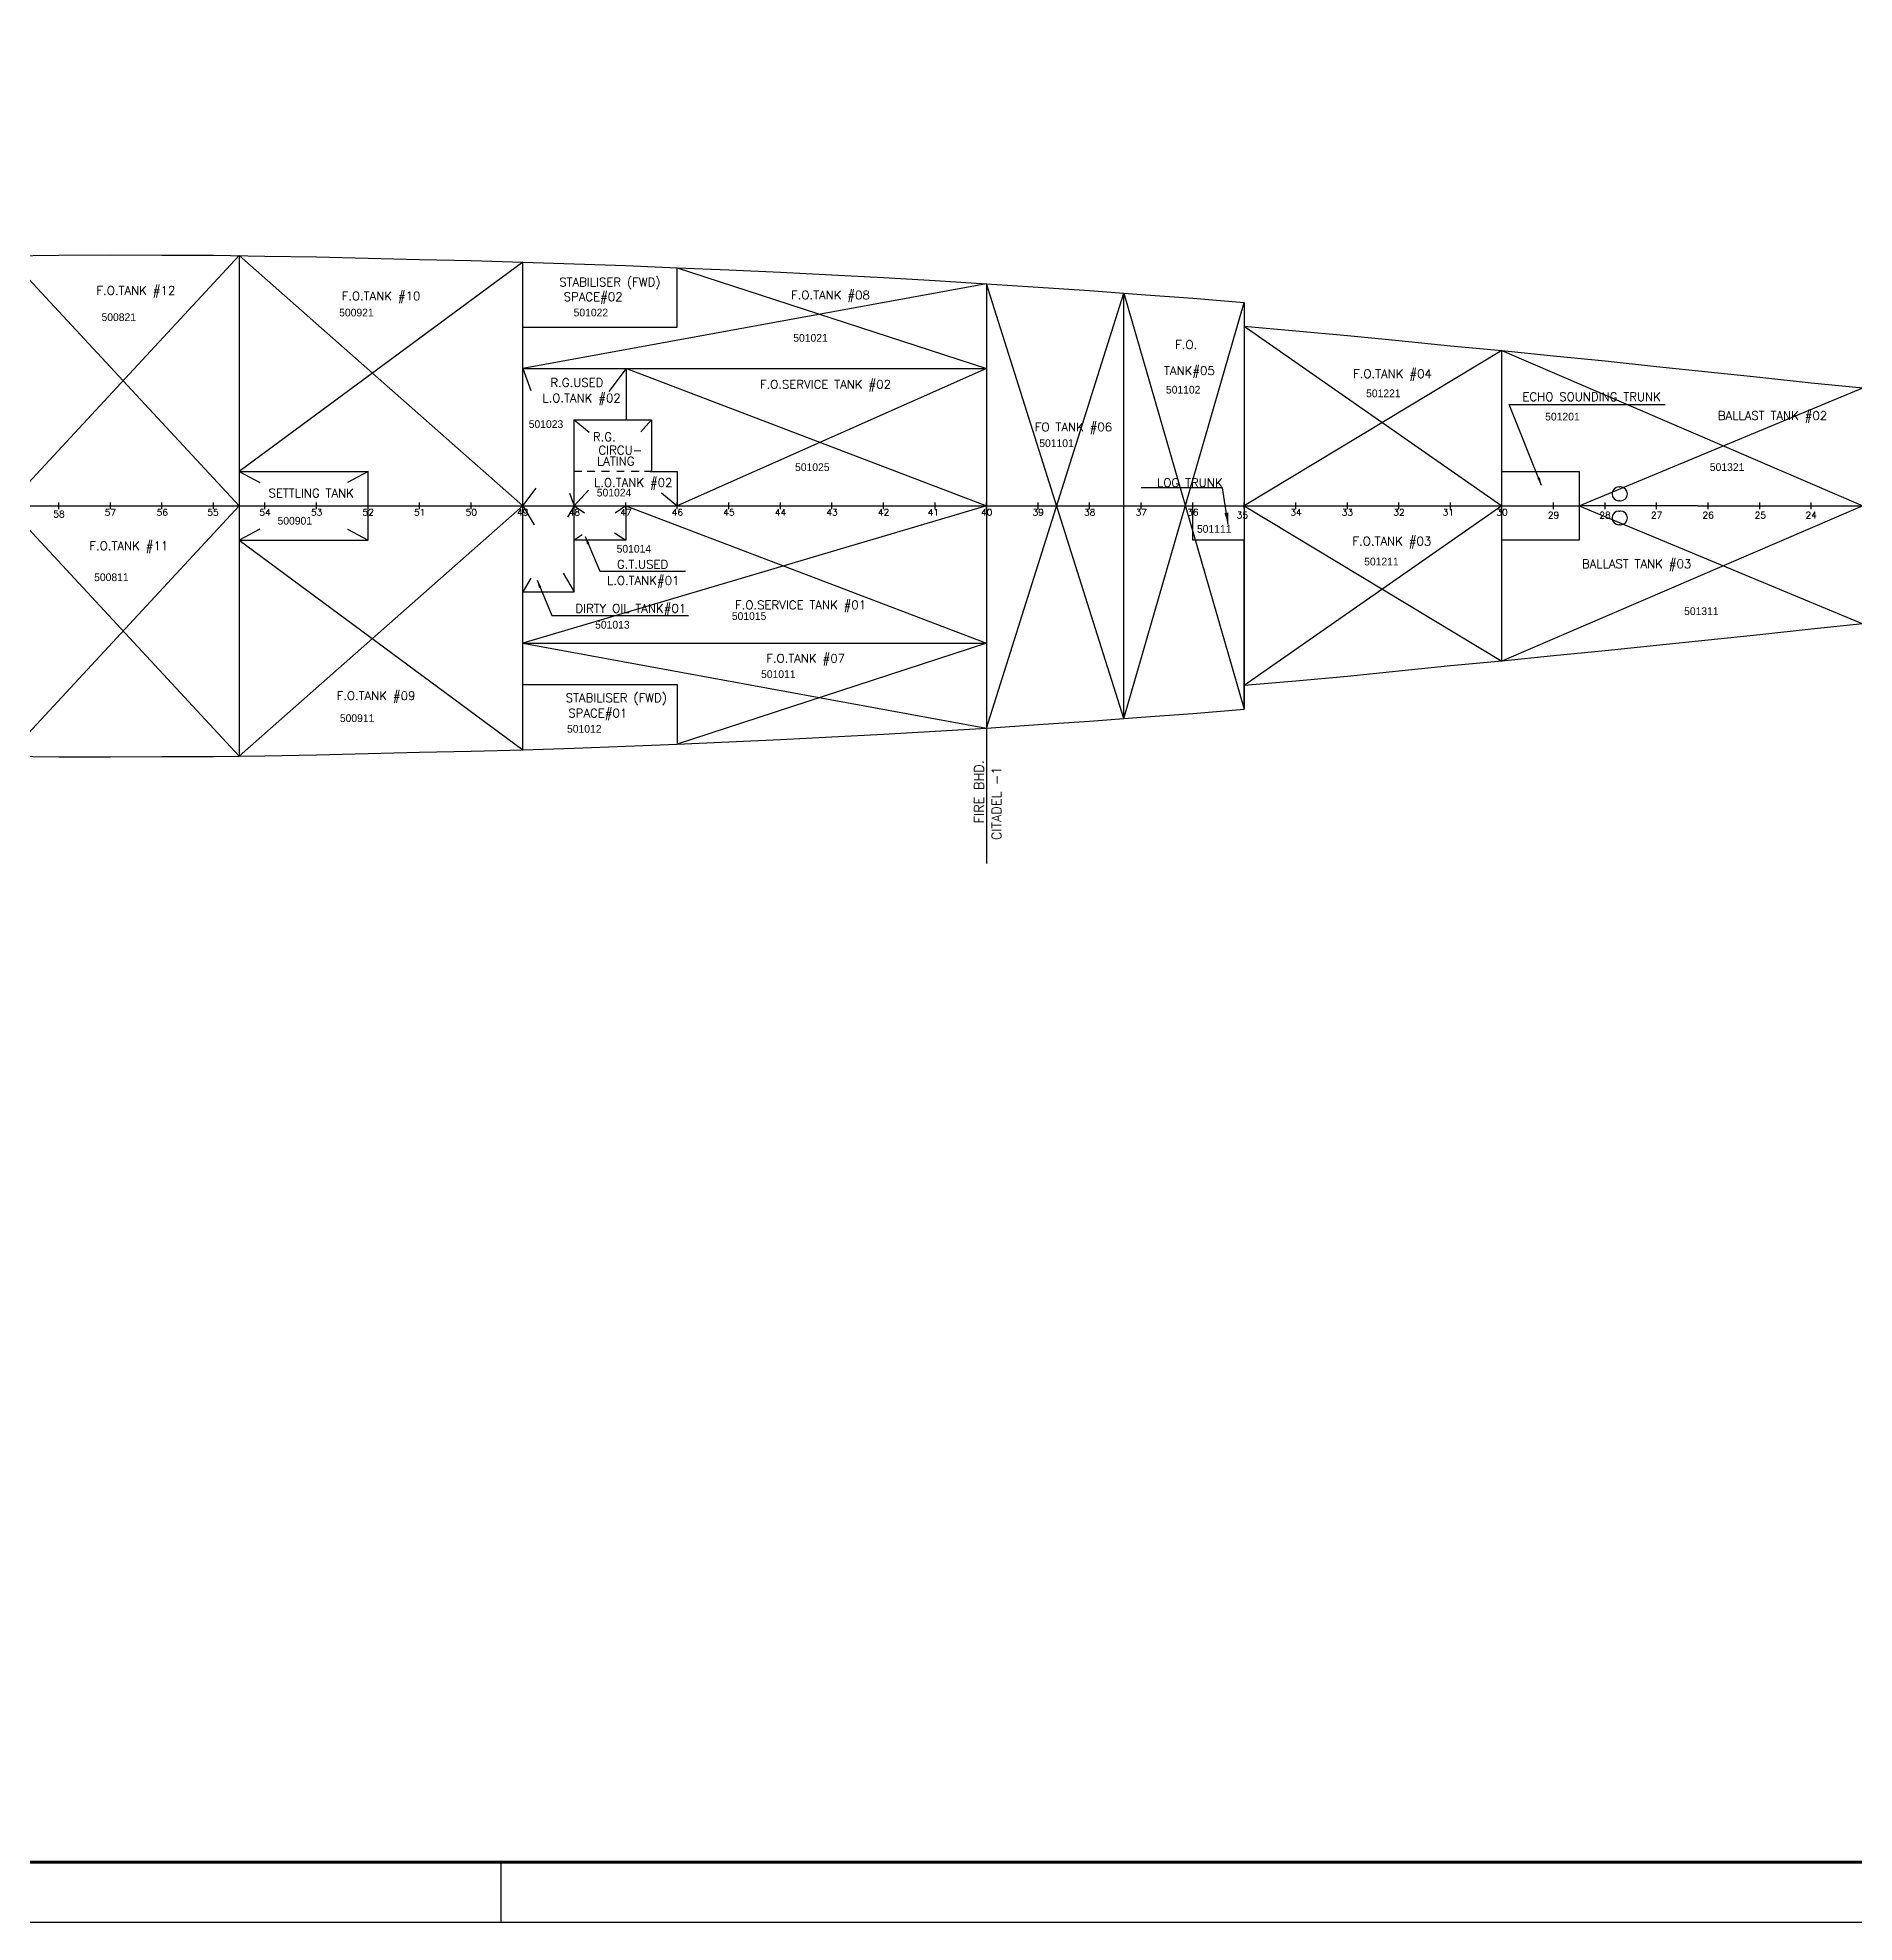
# Model space of a CAD drawing. Header units: inches. Extents: x -439515 to 171412, y -8673 to 415183.
# Drawn here: x 70675 to 116003, y -8673 to 38352 of the extents above; entities that cross this region are included whole.
import ezdxf
from ezdxf.enums import TextEntityAlignment as Align

# ---------------------------------------------------------------- set-up
doc = ezdxf.new("R2010")
doc.units = ezdxf.units.IN
doc.header["$LTSCALE"] = 700
doc.header["$MEASUREMENT"] = 0
doc.linetypes.add('DOTDASH1', pattern=[1600, 1000, -250, 100, -250])
for name, color, linetype in [('01', 7, 'Continuous'), ('COMPT.NOS', 4, 'Continuous'), ('COMPTNAME', 7, 'Continuous'), ('HOLD', 7, 'Continuous'), ('TANK MARKS', 7, 'Continuous')]:
    doc.layers.add(name, color=color, linetype=linetype)
doc.styles.add('ROMANS', font='romans')
doc.styles.add('style1', font='romans.shx', dxfattribs={"height": 250})
doc.dimstyles.new('ISO-25', dxfattribs={"dimtxt": 2.5, "dimasz": 2.5, "dimexe": 1.25, "dimexo": 0.625, "dimtad": 1, "dimdsep": 46, "dimtxsty": 'Standard', "dimcen": 2.5, "dimadec": 0, "dimazin": 0, "dimtfac": 1, "dimtmove": 2, "dimatfit": 3, "dimfxl": 1, "dimtolj": 1, "dimtzin": 0, "dimarcsym": 0})
doc.dimstyles.get("Standard").update_dxf_attribs({"dimtxt": 150.18, "dimasz": 200.18, "dimexe": 0.8, "dimexo": 0.625, "dimgap": 0.09, "dimtad": 0, "dimtih": 1, "dimtoh": 1, "dimdec": 0, "dimzin": 0, "dimdsep": 46, "dimtxsty": 'Standard', "dimcen": 8.09, "dimclrd": 40, "dimclre": 40, "dimadec": 0, "dimazin": 0, "dimtfac": 1, "dimtdec": 0, "dimtofl": 0, "dimtmove": 0, "dimatfit": 3, "dimfxl": 1, "dimtolj": 1, "dimtzin": 0, "dimarcsym": 0})

# ---------------------------------------------------------------- blocks, each defined once
blk = doc.blocks.new('MH1', base_point=(89752, 115291))
at = {"linetype": 'Continuous'}
blk.add_line((89777, 115491), (89752, 115491), dxfattribs=at)
for points in [[(89727, 115491), (89752, 115491)], [(89752, 115091), (89727, 115091)], [(89752, 115091), (89727, 115091)], [(89752, 115091), (89727, 115091)], [(89752, 115091), (89727, 115091)], [(89752, 115091), (89777, 115091)], [(89752, 115091), (89777, 115091)], [(89752, 115091), (89777, 115091)], [(89752, 115091), (89777, 115091)]]:
    blk.add_lwpolyline(points, dxfattribs=at)
blk.add_lwpolyline([(89777, 115091, 1), (89777, 115491)], format="xyb", dxfattribs=at)
blk.add_arc((89727, 115291), 200, 90, 270, dxfattribs=at)
blk = doc.blocks.new('A$C4BFF05FE')
blk.add_line((-594.5, 0), (-594.5, 10))
at = {"color": 3}
blk.add_lwpolyline([(-1189, 0), (0, 0), (0, 841), (-1189, 841)], close=True, dxfattribs=at)
at = {"color": 4, "const_width": 0.5}
blk.add_lwpolyline([(-1169, 10), (-10, 10), (-10, 831), (-1169, 831)], close=True, dxfattribs=at)

msp = doc.modelspace()

# ---------------------------------------------------------------- linework, layer by layer
at = {"color": 7}
for p, q in [((75702.5, 32921.1), (75702.5, 20425.8)), ((82775.8, 20585.7), (82775.8, 32753.6)), ((86634, 31128), (86634, 32614.4)), ((94350.4, 32214.3), (94350.4, 21125)), ((100780.7, 31743.6), (100780.7, 21595.7)), ((82775.8, 31128), (86634, 31128)), ((82775.8, 30099.2), (94350.4, 30099.2)), ((82775.8, 30099.2), (82981.9, 29549.7)), ((84933.9, 29527.2), (85365.8, 30099.2)), ((85365.8, 28813.1), (85365.8, 30099.2)), ((107211, 22796), (107211, 30543.3)), ((107390.5, 29200.4), (111280.8, 29200.4)), ((84061.9, 24526.2), (84061.9, 28813.1)), ((84061.9, 28813.1), (84431.4, 28505.2)), ((84061.9, 28813.1), (85991, 28813.1)), ((85991, 28813.1), (85725.2, 28517.7)), ((85991, 28813.1), (85991, 27527)), ((75701.4, 27527), (78917.7, 27527)), ((75701.4, 27527), (76216.7, 27252.3)), ((78917.7, 27527), (78402.3, 27252.3)), ((78917.7, 25812.3), (78917.7, 27527)), ((84255.2, 27527), (84061.9, 27527)), ((84574.4, 27527), (84386, 27527)), ((84940.7, 27527), (84741.9, 27527)), ((85307.1, 27527), (85129.1, 27527)), ((85678.6, 27527), (85485, 27527)), ((85991, 27527), (85814.7, 27527)), ((85947.1, 27527), (86634, 27527)), ((86634, 27527), (86634, 26669.7)), ((107211, 27527), (109140.1, 27527)), ((109140.1, 27527), (109140.1, 25812.3)), ((82775.8, 26669.7), (83112.9, 27116)), ((83943.4, 26985.7), (84061.9, 26669.7)), ((84418.4, 27065.7), (84061.9, 26669.7)), ((86240.3, 26997.8), (86634, 26669.7)), ((58340.7, 26669.7), (75701.4, 26669.7)), ((78917.7, 26669.7), (97779.9, 26669.7)), ((82775.8, 26669.7), (83059, 26197.7)), ((84061.9, 26669.7), (83895.3, 26392)), ((84061.9, 26669.7), (84316.8, 26499.8)), ((85348, 26669.7), (85079.6, 26490.8)), ((85348, 26669.7), (85348, 25812.3)), ((97779.9, 26669.7), (100780.7, 26669.7)), ((99494.7, 25812.3), (99494.7, 26669.7)), ((100780.7, 26669.7), (107211, 26669.7)), ((107211, 26669.7), (109140.1, 26669.7)), ((112098.1, 26669.7), (109140.1, 26669.7)), ((112098.1, 26669.7), (116213.5, 26669.7)), ((76216.7, 26087), (75701.4, 25812.3)), ((78402.3, 26087), (78917.7, 25812.3)), ((84259.4, 25944), (84061.9, 25812.3)), ((85069.3, 25998.1), (85348, 25812.3)), ((75701.4, 25812.3), (78917.7, 25812.3)), ((85348, 25812.3), (84061.9, 25812.3)), ((100780.7, 25812.3), (99494.7, 25812.3)), ((100780.7, 21595.7), (100780.7, 25812.3)), ((109140.1, 25812.3), (107211, 25812.3)), ((83785.2, 24987.3), (84061.9, 24526.2)), ((82979.2, 24865.1), (82775.8, 24526.2)), ((82775.8, 24526.2), (84061.9, 24526.2)), ((82775.8, 23240.2), (94350.4, 23240.2)), ((82775.8, 22211.3), (86634, 22211.3)), ((86634, 22211.3), (86634, 20724.9))]:
    msp.add_line(p, q, dxfattribs=at)
at = {"color": 7, "linetype": 'Continuous'}
for p, q in [((97779.9, 21362.5), (97779.9, 31976.8)), ((71201.3, 26583.9), (71201.3, 26755.4)), ((72487.3, 26583.9), (72487.3, 26755.4)), ((73773.4, 26583.9), (73773.4, 26755.4)), ((75059.5, 26583.9), (75059.5, 26755.4)), ((76345.5, 26583.9), (76345.5, 26755.4)), ((77631.6, 26583.9), (77631.6, 26755.4)), ((78917.7, 26583.9), (78917.7, 26755.4)), ((80203.7, 26583.9), (80203.7, 26755.4)), ((81489.8, 26583.9), (81489.8, 26755.4)), ((82775.8, 26583.9), (82775.8, 26755.4)), ((84061.9, 26583.9), (84061.9, 26755.4)), ((85348, 26583.9), (85348, 26755.4)), ((86634, 26583.9), (86634, 26755.4)), ((87920.1, 26583.9), (87920.1, 26755.4)), ((89206.2, 26583.9), (89206.2, 26755.4)), ((90492.2, 26583.9), (90492.2, 26755.4)), ((91778.3, 26583.9), (91778.3, 26755.4)), ((93064.3, 26583.9), (93064.3, 26755.4)), ((94350.4, 26583.9), (94350.4, 26755.4)), ((95636.5, 26583.9), (95636.5, 26755.4)), ((96922.5, 26583.9), (96922.5, 26755.4)), ((98208.6, 26583.9), (98208.6, 26755.4)), ((99494.7, 26583.9), (99494.7, 26755.4)), ((100780.7, 26583.9), (100780.7, 26755.4)), ((102066.8, 26583.9), (102066.8, 26755.4)), ((103352.8, 26583.9), (103352.8, 26755.4)), ((104638.9, 26583.9), (104638.9, 26755.4)), ((105925, 26583.9), (105925, 26755.4)), ((107211, 26583.9), (107211, 26755.4)), ((108497.1, 26583.9), (108497.1, 26755.4)), ((109783.2, 26583.9), (109783.2, 26755.4)), ((111069.2, 26583.9), (111069.2, 26755.4)), ((112355.3, 26583.9), (112355.3, 26755.4)), ((113641.3, 26583.9), (113641.3, 26755.4)), ((114927.4, 26583.9), (114927.4, 26755.4))]:
    msp.add_line(p, q, dxfattribs=at)
at = {"color": 7, "linetype": 'DOTDASH1'}
msp.add_line((75701.4, 26669.7), (78917.7, 26669.7), dxfattribs=at)
at = {"layer": '01', "color": 4, "linetype": 'ByBlock'}
msp.add_line((94350.4, 21125), (94350.4, 17745.4), dxfattribs=at)
at = {"layer": 'COMPTNAME', "color": 0}
msp.add_line((100238.3, 27118.8), (98211.9, 27118.8), dxfattribs=at)
at = {"layer": 'COMPTNAME', "color": 7}
for p, q in [((84699.6, 25042.2), (86837.3, 25042.2)), ((83506.5, 23930.9), (86914.4, 23930.9))]:
    msp.add_line(p, q, dxfattribs=at)
at = {"layer": 'HOLD', "color": 7}
for points in [[(69915.2, 32911.3), (71201.3, 32928.5), (72487.3, 32932.8), (73773.4, 32926.8), (75059.5, 32922.5), (76345.5, 32904.5), (77631.6, 32881.3), (78917.7, 32852.2), (80203.7, 32818.7), (81489.8, 32789.6), (82775.8, 32753.6), (84061.9, 32711.6), (85348, 32666.1), (86634, 32613.4), (87920.1, 32560.7), (89206.2, 32500.7), (90492.2, 32432.9), (91778.3, 32366.1), (93064.3, 32290.6), (94350.4, 32214.3), (95636.5, 32126), (96922.5, 32042), (98208.6, 31944.2), (99494.7, 31850.8), (100780.7, 31743.6)], [(100780.7, 31153.7), (102066.8, 31039.7), (103352.8, 30923.9), (104638.9, 30795.3), (105925, 30662.4), (107211, 30543.3), (108497.1, 30413.8), (109783.2, 30285.2), (111069.2, 30149.7), (112355.3, 30017.7), (113641.3, 29884.8), (114927.4, 29744.2), (116213.5, 29613.9)], [(116213.5, 23725.4), (114927.4, 23595.1), (113641.3, 23454.5), (112355.3, 23321.6), (111069.2, 23189.6), (109783.2, 23054.1), (108497.1, 22925.5), (107211, 22796), (105925, 22676.9), (104638.9, 22544), (103352.8, 22415.4), (102066.8, 22299.6), (100780.7, 22185.6)], [(69915.2, 20428), (71201.3, 20410.8), (72487.3, 20406.5), (73773.4, 20412.5), (75059.5, 20416.8), (76345.5, 20434.8), (77631.6, 20458), (78917.7, 20487.1), (80203.7, 20520.6), (81489.8, 20549.7), (82775.8, 20585.7), (84061.9, 20627.7), (85348, 20673.2), (86634, 20725.9), (87920.1, 20778.6), (89206.2, 20838.6), (90492.2, 20906.4), (91778.3, 20973.3), (93064.3, 21048.7), (94350.4, 21125), (95636.5, 21213.3), (96922.5, 21297.3), (98208.6, 21395.1), (99494.7, 21488.5), (100780.7, 21595.7)]]:
    msp.add_lwpolyline(points, dxfattribs=at)
at = {"layer": 'TANK MARKS', "color": 24, "linetype": 'DOTDASH1'}
for p, q in [((75701.4, 32913.5), (69915.2, 26669.7)), ((69915.2, 32911.3), (75701.4, 26669.7)), ((75701.4, 32913.5), (82775.8, 26669.7)), ((82775.8, 32753.6), (75701.4, 27527)), ((86634, 32613.4), (94350.4, 30099.2)), ((94350.4, 32214.3), (82775.8, 30099.2)), ((97779.9, 21362.5), (94350.4, 32214.3)), ((94350.4, 21125), (97779.9, 31976.8)), ((97779.9, 31976.8), (100780.7, 21595.7)), ((97779.9, 21362.5), (100780.7, 31743.6)), ((100780.7, 31153.7), (107211, 26669.7)), ((85365.8, 30099.2), (94350.4, 26669.7)), ((94350.4, 30099.2), (86634, 26669.7)), ((107211, 30543.3), (100780.7, 26669.7)), ((75701.4, 20425.8), (69915.2, 26669.7)), ((75701.4, 26669.7), (69915.2, 20428)), ((75701.4, 20425.8), (82775.8, 26669.7)), ((94350.4, 26669.7), (82775.8, 23240.2)), ((85348, 26669.7), (94350.4, 23240.2)), ((107211, 26669.7), (100780.7, 22185.6)), ((100780.7, 26669.7), (107211, 22796)), ((75701.4, 25812.3), (82775.8, 20585.7)), ((82775.8, 23240.2), (94350.4, 21125)), ((94350.4, 23240.2), (86634, 20724.9))]:
    msp.add_line(p, q, dxfattribs=at)
at = {"layer": 'TANK MARKS', "color": 3, "linetype": 'DOTDASH1'}
for p, q in [((107211, 30543.3), (116213.5, 26669.7)), ((109140.1, 26669.7), (116213.5, 29613.9)), ((116213.5, 26669.7), (107211, 22796)), ((109140.1, 26669.7), (116213.5, 23725.4))]:
    msp.add_line(p, q, dxfattribs=at)

# ---------------------------------------------------------------- block references
at = {"linetype": 'ByBlock', "xscale": 150, "yscale": 150, "zscale": 150}
msp.add_blockref('A$C4BFF05FE', (171412, -8673.5), dxfattribs=at)
at = {"color": 7, "linetype": 'Continuous', "xscale": 0.8573749999999999, "yscale": 0.8573749999999999, "zscale": 0.8573749999999999}
for p in [(110149.9, 26969.7), (110149.9, 26369.6)]:
    msp.add_blockref('MH1', p, dxfattribs=at)

# ---------------------------------------------------------------- texts
at = {"color": 7, "style": 'ROMANS'}
for s, p in [('58', (71203.9, 26466)), ('57', (72489.9, 26509.1)), ('56', (73783.9, 26509.1)), ('55', (75049.9, 26509.1)), ('54', (76348.1, 26509.1)), ('53', (77634.2, 26509.1)), ('52', (78920.3, 26509.1)), ('51', (80206.3, 26509.1)), ('50', (81492.4, 26509.1)), ('49', (82778.4, 26509.1)), ('48', (84064.5, 26509.1)), ('47', (85350.6, 26509.1)), ('46', (86636.6, 26509.1)), ('45', (87922.7, 26509.1)), ('44', (89208.8, 26509.1)), ('43', (90494.8, 26509.1)), ('42', (91780.9, 26509.1)), ('41', (93023.5, 26509.1)), ('40', (94353, 26509.1)), ('39', (95639.1, 26509.1)), ('38', (96925.1, 26509.1)), ('37', (98211.2, 26509.1)), ('36', (99497.3, 26509.1)), ('34', (102069.4, 26509.1)), ('33', (103355.4, 26509.1)), ('32', (104641.5, 26509.1)), ('31', (105873.2, 26509.1)), ('30', (107213.6, 26509.1))]:
    msp.add_text(s, height=165.04, dxfattribs=at).set_placement(p, align=Align.MIDDLE)
for s, p in [('35', (100732.1, 26355.9)), ('29', (108497.3, 26355.9)), ('28', (109783.4, 26355.9)), ('27', (111069.5, 26355.9)), ('26', (112355.5, 26355.9)), ('25', (113658.5, 26355.9)), ('24', (114927.6, 26355.9))]:
    msp.add_text(s, height=165.04, dxfattribs=at).set_placement(p, align=Align.CENTER)
for s, p in [('FIRE BHD.', (94279.9, 20325.2)), ('CITADEL -1', (94716.9, 20167.4))]:
    msp.add_text(s, height=235.78, rotation=90, dxfattribs=at).set_placement(p, align=Align.RIGHT)
at = {"layer": 'COMPT.NOS', "color": 4, "linetype": 'ByBlock', "char_height": 192.91, "width": 1570.243, "attachment_point": 1}
for s, insert in [('500921', (78197.5, 31589.8)), ('501022', (84047.7, 31591.1)), ('500821', (72267.6, 31474.9)), ('501021', (89527.7, 30958.9)), ('501102', (98826, 29665)), ('501221', (103821.2, 29574.8)), ('501023', (82926.8, 28807.5)), ('501201', (108289.2, 28993.4)), ('501101', (95666.1, 28330.2)), ('501025', (89572.2, 27732.2)), ('501321', (112397.9, 27734.1)), ('501024', (84625.2, 27098)), ('500901', (76659.4, 26395.5)), ('501111', (99600.1, 26191.1)), ('501014', (85120.3, 25696.5)), ('500811', (72083.5, 24985.4)), ('501211', (103772.7, 25377)), ('501015', (87994.7, 24015.6)), ('501311', (111755.7, 24138.7)), ('501013', (84584, 23800.3)), ('501011', (88724.6, 22567.2)), ('500911', (78214.5, 21469)), ('501012', (83882.7, 21203.4))]:
    msp.add_mtext(s, dxfattribs=dict(at, insert=insert))
at = {"layer": 'COMPTNAME', "color": 7, "style": 'style1'}
for s, height, p in [('F.O.TANK #12', 214.344, (74107.5, 31937.6)), ('F.O.TANK #10', 214.344, (80224.2, 31800.7)), ('STABILISER (FWD)', 214.344, (86214.5, 32146.8)), ('SPACE#02', 214.34, (85268.5, 31780.3)), ('F.O.TANK #08', 214.344, (91438.5, 31823.9)), ('F.O.', 214.34, (99606.9, 30586.9)), ('TANK#05', 214.34, (100046.4, 29937.5)), ('F.O.TANK #04', 214.344, (105461.8, 29859.6)), ('R.G.USED', 214.34, (84789.8, 29639.1)), ('F.O.SERVICE TANK #02', 214.344, (91964.6, 29594.7)), ('L.O.TANK #02', 214.344, (85223.5, 29253)), ('ECHO SOUNDING TRUNK', 214.344, (111175.6, 29285.2)), ('FO TANK #06', 214.344, (97484.8, 28531.3)), ('BALLAST TANK #02', 214.344, (115325.7, 28816)), ('R.G.', 214.34, (85097.7, 28284.7)), ('LATING', 214.34, (85567, 27677.2)), ('CIRCU-', 214.34, (85759.5, 27953.6)), ('L.O.TANK #02', 214.344, (86513.1, 27144.8)), ('LOG TRUNK', 214.34, (100240.6, 27141.3)), ('SETTLING TANK', 214.344, (78565, 26881.8)), ('F.O.TANK #03', 214.344, (105445.6, 25681.8)), ('F.O.TANK #11', 214.344, (73930.7, 25565.2)), ('L.O.TANK#01', 214.344, (86688.2, 24699.7)), ('G.T.USED ', 214.34, (86553.4, 25103.9)), ('BALLAST TANK #03', 214.344, (111934.2, 25115.8)), ('DIRTY OIL TANK#01', 214.344, (86855.8, 24005.1)), ('F.O.SERVICE TANK #01', 214.344, (91345.5, 24090.8)), ('F.O.TANK #07', 214.344, (90818.5, 22758.7)), ('F.O.TANK #09', 214.344, (80098.3, 21826.3)), ('STABILISER (FWD)', 214.344, (86375.6, 21772.8)), ('SPACE#01', 214.34, (85384.5, 21392.6))]:
    msp.add_text(s, height=height, dxfattribs=at).set_placement(p, align=Align.RIGHT)

# ---------------------------------------------------------------- leaders
at = {"color": 3}
for points in [[(108199.4, 27179), (107390.5, 29200.4)], [(84333.6, 25908.5), (84699.6, 25042.2)], [(83135.8, 24817.8), (83506.5, 23930.9)]]:
    msp.add_leader(points, dimstyle='Standard', dxfattribs=at)
at = {"layer": 'COMPTNAME', "color": 0}
msp.add_leader([(100381.5, 26202.5), (100238.3, 27118.8)], dimstyle='ISO-25', override={"dimasz": 300, "dimgap": 0.625, "dimtad": 0}, dxfattribs=at)

doc.saveas('drawing.dxf')
